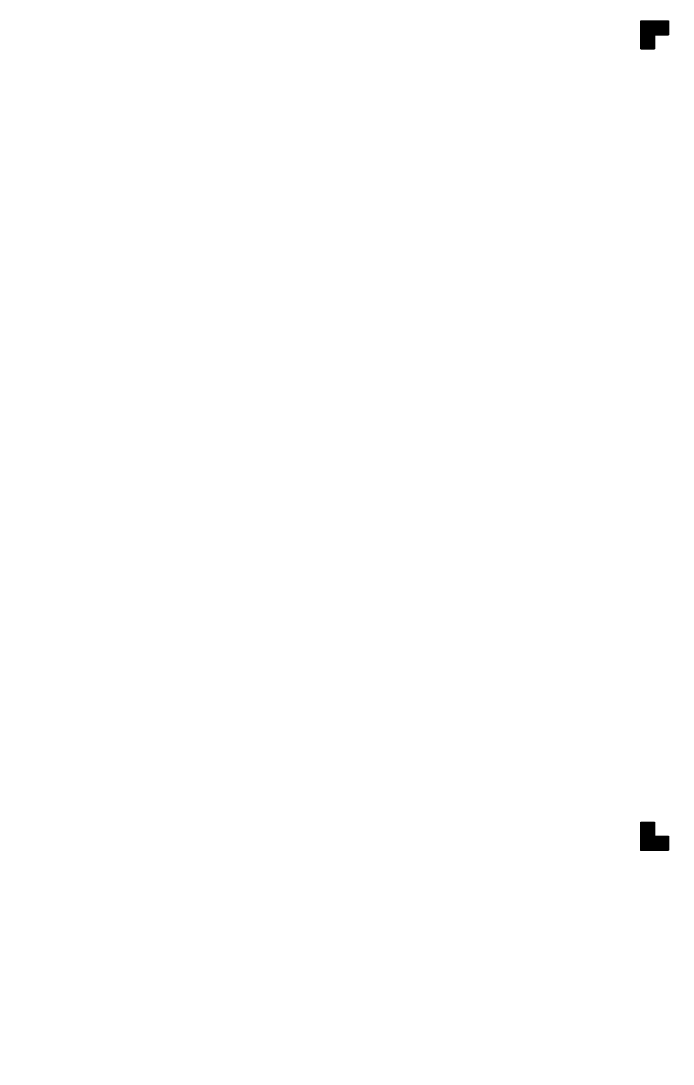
# Model space of a CAD drawing. Extents: x -222 to 420, y -710 to 345.
# Drawn here: x -222 to 11.6, y -76.6 to 297 of the extents above; entities that cross this region are included whole.
import ezdxf

# ---------------------------------------------------------------- set-up
doc = ezdxf.new("R2010")
doc.units = 0
for name, color, linetype in [('1', 7, 'CONTINUOUS'), ('256', 7, 'CONTINUOUS'), ('61', 7, 'CONTINUOUS')]:
    doc.layers.add(name, color=color, linetype=linetype)
doc.styles.add('ARIAL_UNICODE_MS', font='ARIALUNI.TTF')
doc.dimstyles.get("Standard").update_dxf_attribs({"dimtxt": 0.18, "dimasz": 0.18, "dimexe": 0.18, "dimexo": 0.0625, "dimgap": 0.09, "dimtad": 0, "dimtih": 1, "dimtoh": 1, "dimdec": 4, "dimzin": 0, "dimtxsty": 'STANDARD', "dimcen": 0.09, "dimazin": 3, "dimtfac": 1, "dimtdec": 4, "dimtofl": 0, "dimtmove": 0, "dimatfit": 3, "dimtolj": 1, "dimtzin": 0})

# ---------------------------------------------------------------- blocks, each defined once
blk = doc.blocks.new('_U0')
at = {"layer": '1', "color": 19}
for p, q in [((341.33, 107.69), (341.33, 76.84)), ((346.33, 107.69), (346.33, 76.84)), ((366.83, 78.84), (332.58, 78.84))]:
    blk.add_line(p, q, dxfattribs=at)
for points in [[(341.33, 78.84), (337.83, 77.9), (337.83, 79.78)], [(346.33, 78.84), (349.83, 79.78), (349.83, 77.9)]]:
    blk.add_solid(points, dxfattribs=at)
at = {"layer": '1', "color": 1, "linetype": 'CONTINUOUS', "insert": (353.38, 79.26), "char_height": 3.5, "attachment_point": 7, "style": 'ARIAL_UNICODE_MS'}
blk.add_mtext('\\W1.0000;\\fArial Unicode MS|b0|i0;M5 x 8\\fArial Unicode MS|b0|i0;', dxfattribs=at)
blk = doc.blocks.new('_U1')
at = {"layer": '1', "color": 19}
for p, q in [((102.64, 163.2), (102.64, 218.13)), ((260.64, 201.44), (260.64, 218.13)), ((102.64, 216.13), (260.64, 216.13))]:
    blk.add_line(p, q, dxfattribs=at)
for points in [[(102.64, 216.13), (106.14, 217.07), (106.14, 215.19)], [(260.64, 216.13), (257.14, 215.19), (257.14, 217.07)]]:
    blk.add_solid(points, dxfattribs=at)
at = {"layer": '1', "color": 1, "linetype": 'CONTINUOUS', "insert": (182.52, 216.55), "char_height": 3.5, "attachment_point": 7, "style": 'ARIAL_UNICODE_MS'}
blk.add_mtext('\\W1.0000;\\fArial Unicode MS|b0|i0;q\\fArial Unicode MS|b0|i0;', dxfattribs=at)
blk = doc.blocks.new('_U4')
at = {"layer": '1', "color": 19}
for p, q in [((66.64, 135.4), (66.64, 181.76)), ((66.64, 179.76), (88.64, 179.76)), ((88.64, 136.7), (88.64, 181.76))]:
    blk.add_line(p, q, dxfattribs=at)
for points in [[(66.64, 179.76), (70.14, 180.69), (70.14, 178.82)], [(88.64, 179.76), (85.14, 178.82), (85.14, 180.69)]]:
    blk.add_solid(points, dxfattribs=at)
at = {"layer": '1', "color": 1, "linetype": 'CONTINUOUS', "insert": (75.45, 180.18), "char_height": 3.5, "attachment_point": 7, "style": 'ARIAL_UNICODE_MS'}
blk.add_mtext('\\W1.0000;22', dxfattribs=at)
blk = doc.blocks.new('_U10')
at = {"layer": '1', "color": 19}
for p, q in [((102.64, 163.2), (102.64, 229.7)), ((312.64, 128.9), (312.64, 229.7)), ((102.64, 227.7), (312.64, 227.7))]:
    blk.add_line(p, q, dxfattribs=at)
for points in [[(102.64, 227.7), (106.14, 228.64), (106.14, 226.77)], [(312.64, 227.7), (309.14, 226.77), (309.14, 228.64)]]:
    blk.add_solid(points, dxfattribs=at)
at = {"layer": '1', "color": 1, "linetype": 'CONTINUOUS', "insert": (200.23, 228.13), "char_height": 3.5, "attachment_point": 7, "style": 'ARIAL_UNICODE_MS'}
blk.add_mtext('\\W1.0000;\\fArial Unicode MS|b0|i0;k\\fArial Unicode MS|b0|i0;', dxfattribs=at)
blk = doc.blocks.new('HATCH1')
at = {"layer": '256', "color": 19, "linetype": 'CONTINUOUS'}
for p, q in [((0, 296.98988), (10, 296.98988)), ((0, 296.94755), (10, 296.94755)), ((0, 296.90522), (10, 296.90522)), ((0, 296.86289), (10, 296.86289)), ((0, 296.82056), (10, 296.82056)), ((0, 296.77823), (10, 296.77823)), ((0, 296.7359), (10, 296.7359)), ((0, 296.69357), (10, 296.69357)), ((0, 296.65124), (10, 296.65124)), ((0, 296.60891), (10, 296.60891)), ((0, 296.56658), (10, 296.56658)), ((0, 296.52425), (10, 296.52425)), ((0, 296.48192), (10, 296.48192)), ((0, 296.43959), (10, 296.43959)), ((0, 296.39726), (10, 296.39726)), ((0, 296.35493), (10, 296.35493)), ((0, 296.3126), (10, 296.3126)), ((0, 296.27027), (10, 296.27027)), ((0, 296.22794), (10, 296.22794)), ((0, 296.18561), (10, 296.18561)), ((0, 296.14328), (10, 296.14328)), ((0, 296.10095), (10, 296.10095)), ((0, 296.05862), (10, 296.05862)), ((0, 296.01629), (10, 296.01629)), ((0, 295.97396), (10, 295.97396)), ((0, 295.93163), (10, 295.93163)), ((0, 295.8893), (10, 295.8893)), ((0, 295.84697), (10, 295.84697)), ((0, 295.80464), (10, 295.80464)), ((0, 295.76231), (10, 295.76231)), ((0, 295.71998), (10, 295.71998)), ((0, 295.67765), (10, 295.67765)), ((0, 295.63532), (10, 295.63532)), ((0, 295.59299), (10, 295.59299)), ((0, 295.55066), (10, 295.55066)), ((0, 295.50833), (10, 295.50833)), ((0, 295.466), (10, 295.466)), ((0, 295.42367), (10, 295.42367)), ((0, 295.38134), (10, 295.38134)), ((0, 295.33901), (10, 295.33901)), ((0, 295.29668), (10, 295.29668)), ((0, 295.25435), (10, 295.25435)), ((0, 295.21202), (10, 295.21202)), ((0, 295.16969), (10, 295.16969)), ((0, 295.12736), (10, 295.12736)), ((0, 295.08503), (10, 295.08503)), ((0, 295.0427), (10, 295.0427)), ((0, 295.00037), (10, 295.00037)), ((0, 294.95804), (10, 294.95804)), ((0, 294.91571), (10, 294.91571)), ((0, 294.87338), (10, 294.87338)), ((0, 294.83105), (10, 294.83105)), ((0, 294.78872), (10, 294.78872)), ((0, 294.74639), (10, 294.74639)), ((0, 294.70406), (10, 294.70406)), ((0, 294.66173), (10, 294.66173)), ((0, 294.6194), (10, 294.6194)), ((0, 294.57707), (10, 294.57707)), ((0, 294.53474), (10, 294.53474)), ((0, 294.49241), (10, 294.49241)), ((0, 294.45008), (10, 294.45008)), ((0, 294.40775), (10, 294.40775)), ((0, 294.36542), (10, 294.36542)), ((0, 294.32309), (10, 294.32309)), ((0, 294.28076), (10, 294.28076)), ((0, 294.23843), (10, 294.23843)), ((0, 294.1961), (10, 294.1961)), ((0, 294.15377), (10, 294.15377)), ((0, 294.11144), (10, 294.11144)), ((0, 294.06911), (10, 294.06911)), ((0, 294.02678), (10, 294.02678)), ((0, 293.98445), (10, 293.98445)), ((0, 293.94212), (10, 293.94212)), ((0, 293.89979), (10, 293.89979)), ((0, 293.85746), (10, 293.85746)), ((0, 293.81513), (10, 293.81513)), ((0, 293.7728), (10, 293.7728)), ((0, 293.73047), (10, 293.73047)), ((0, 293.68814), (10, 293.68814)), ((0, 293.64581), (10, 293.64581)), ((0, 293.60348), (10, 293.60348)), ((0, 293.56115), (10, 293.56115)), ((0, 293.51882), (10, 293.51882)), ((0, 293.47649), (10, 293.47649)), ((0, 293.43416), (10, 293.43416)), ((0, 293.39183), (10, 293.39183)), ((0, 293.3495), (10, 293.3495)), ((0, 293.30717), (10, 293.30717)), ((0, 293.26484), (10, 293.26484)), ((0, 293.22251), (10, 293.22251)), ((0, 293.18018), (10, 293.18018)), ((0, 293.13785), (10, 293.13785)), ((0, 293.09552), (10, 293.09552)), ((0, 293.05319), (10, 293.05319)), ((0, 293.01086), (10, 293.01086)), ((0, 292.96853), (10, 292.96853)), ((0, 292.9262), (10, 292.9262)), ((0, 292.88387), (10, 292.88387)), ((0, 292.84154), (10, 292.84154)), ((0, 292.79921), (10, 292.79921)), ((0, 292.75688), (10, 292.75688)), ((0, 292.71455), (10, 292.71455)), ((0, 292.67222), (10, 292.67222)), ((0, 292.62989), (10, 292.62989)), ((0, 292.58756), (10, 292.58756)), ((0, 292.54523), (10, 292.54523)), ((0, 292.5029), (10, 292.5029)), ((0, 292.46057), (10, 292.46057)), ((0, 292.41824), (10, 292.41824)), ((0, 292.37591), (10, 292.37591)), ((0, 292.33358), (10, 292.33358)), ((0, 292.29125), (10, 292.29125)), ((0, 292.24892), (10, 292.24892)), ((0, 292.20659), (10, 292.20659)), ((0, 292.16426), (10, 292.16426)), ((0, 292.12193), (10, 292.12193)), ((0, 292.0796), (10, 292.0796)), ((0, 292.03727), (10, 292.03727)), ((0, 291.99494), (5, 291.99494)), ((0, 291.95261), (5, 291.95261)), ((0, 291.91028), (5, 291.91028)), ((0, 291.86795), (5, 291.86795)), ((0, 291.82562), (5, 291.82562)), ((0, 291.78329), (5, 291.78329)), ((0, 291.74096), (5, 291.74096)), ((0, 291.69863), (5, 291.69863)), ((0, 291.6563), (5, 291.6563)), ((0, 291.61397), (5, 291.61397)), ((0, 291.57164), (5, 291.57164)), ((0, 291.52931), (5, 291.52931)), ((0, 291.48698), (5, 291.48698)), ((0, 291.44465), (5, 291.44465)), ((0, 291.40232), (5, 291.40232)), ((0, 291.35999), (5, 291.35999)), ((0, 291.31766), (5, 291.31766)), ((0, 291.27533), (5, 291.27533)), ((0, 291.233), (5, 291.233)), ((0, 291.19067), (5, 291.19067)), ((0, 291.14834), (5, 291.14834)), ((0, 291.10601), (5, 291.10601)), ((0, 291.06368), (5, 291.06368)), ((0, 291.02135), (5, 291.02135)), ((0, 290.97902), (5, 290.97902)), ((0, 290.93669), (5, 290.93669)), ((0, 290.89436), (5, 290.89436)), ((0, 290.85203), (5, 290.85203)), ((0, 290.8097), (5, 290.8097)), ((0, 290.76737), (5, 290.76737)), ((0, 290.72504), (5, 290.72504)), ((0, 290.68271), (5, 290.68271)), ((0, 290.64038), (5, 290.64038)), ((0, 290.59805), (5, 290.59805)), ((0, 290.55572), (5, 290.55572)), ((0, 290.51339), (5, 290.51339)), ((0, 290.47106), (5, 290.47106)), ((0, 290.42873), (5, 290.42873)), ((0, 290.3864), (5, 290.3864)), ((0, 290.34407), (5, 290.34407)), ((0, 290.30174), (5, 290.30174)), ((0, 290.25941), (5, 290.25941)), ((0, 290.21708), (5, 290.21708)), ((0, 290.17475), (5, 290.17475)), ((0, 290.13242), (5, 290.13242)), ((0, 290.09009), (5, 290.09009)), ((0, 290.04776), (5, 290.04776)), ((0, 290.00543), (5, 290.00543)), ((0, 289.9631), (5, 289.9631)), ((0, 289.92077), (5, 289.92077)), ((0, 289.87844), (5, 289.87844)), ((0, 289.83611), (5, 289.83611)), ((0, 289.79378), (5, 289.79378)), ((0, 289.75145), (5, 289.75145)), ((0, 289.70912), (5, 289.70912)), ((0, 289.66679), (5, 289.66679)), ((0, 289.62446), (5, 289.62446)), ((0, 289.58213), (5, 289.58213)), ((0, 289.5398), (5, 289.5398)), ((0, 289.49747), (5, 289.49747)), ((0, 289.45514), (5, 289.45514)), ((0, 289.41281), (5, 289.41281)), ((0, 289.37048), (5, 289.37048)), ((0, 289.32815), (5, 289.32815)), ((0, 289.28582), (5, 289.28582)), ((0, 289.24349), (5, 289.24349)), ((0, 289.20116), (5, 289.20116)), ((0, 289.15883), (5, 289.15883)), ((0, 289.1165), (5, 289.1165)), ((0, 289.07417), (5, 289.07417)), ((0, 289.03184), (5, 289.03184)), ((0, 288.98951), (5, 288.98951)), ((0, 288.94718), (5, 288.94718)), ((0, 288.90485), (5, 288.90485)), ((0, 288.86252), (5, 288.86252)), ((0, 288.82019), (5, 288.82019)), ((0, 288.77786), (5, 288.77786)), ((0, 288.73553), (5, 288.73553)), ((0, 288.6932), (5, 288.6932)), ((0, 288.65087), (5, 288.65087)), ((0, 288.60854), (5, 288.60854)), ((0, 288.56621), (5, 288.56621)), ((0, 288.52388), (5, 288.52388)), ((0, 288.48155), (5, 288.48155)), ((0, 288.43922), (5, 288.43922)), ((0, 288.39689), (5, 288.39689)), ((0, 288.35456), (5, 288.35456)), ((0, 288.31223), (5, 288.31223)), ((0, 288.2699), (5, 288.2699)), ((0, 288.22757), (5, 288.22757)), ((0, 288.18524), (5, 288.18524)), ((0, 288.14291), (5, 288.14291)), ((0, 288.10058), (5, 288.10058)), ((0, 288.05825), (5, 288.05825)), ((0, 288.01592), (5, 288.01592)), ((0, 287.97359), (5, 287.97359)), ((0, 287.93126), (5, 287.93126)), ((0, 287.88893), (5, 287.88893)), ((0, 287.8466), (5, 287.8466)), ((0, 287.80427), (5, 287.80427)), ((0, 287.76194), (5, 287.76194)), ((0, 287.71961), (5, 287.71961)), ((0, 287.67728), (5, 287.67728)), ((0, 287.63495), (5, 287.63495)), ((0, 287.59262), (5, 287.59262)), ((0, 287.55029), (5, 287.55029)), ((0, 287.50796), (5, 287.50796)), ((0, 287.46563), (5, 287.46563)), ((0, 287.4233), (5, 287.4233)), ((0, 287.38097), (5, 287.38097)), ((0, 287.33864), (5, 287.33864)), ((0, 287.29631), (5, 287.29631)), ((0, 287.25398), (5, 287.25398)), ((0, 287.21165), (5, 287.21165)), ((0, 287.16932), (5, 287.16932)), ((0, 287.12699), (5, 287.12699)), ((0, 287.08466), (5, 287.08466)), ((0, 287.04233), (5, 287.04233)), ((0, 287), (5, 287))]:
    blk.add_line(p, q, dxfattribs=at)
blk = doc.blocks.new('HATCH7')
at = {"layer": '256', "color": 19, "linetype": 'CONTINUOUS'}
for p, q in [((0, 9.98988), (5, 9.98988)), ((0, 9.94755), (5, 9.94755)), ((0, 9.90522), (5, 9.90522)), ((0, 9.86289), (5, 9.86289)), ((0, 9.82056), (5, 9.82056)), ((0, 9.77823), (5, 9.77823)), ((0, 9.7359), (5, 9.7359)), ((0, 9.69357), (5, 9.69357)), ((0, 9.65124), (5, 9.65124)), ((0, 9.60891), (5, 9.60891)), ((0, 9.56658), (5, 9.56658)), ((0, 9.52425), (5, 9.52425)), ((0, 9.48192), (5, 9.48192)), ((0, 9.43959), (5, 9.43959)), ((0, 9.39726), (5, 9.39726)), ((0, 9.35493), (5, 9.35493)), ((0, 9.3126), (5, 9.3126)), ((0, 9.27027), (5, 9.27027)), ((0, 9.22794), (5, 9.22794)), ((0, 9.18561), (5, 9.18561)), ((0, 9.14328), (5, 9.14328)), ((0, 9.10095), (5, 9.10095)), ((0, 9.05862), (5, 9.05862)), ((0, 9.01629), (5, 9.01629)), ((0, 8.97396), (5, 8.97396)), ((0, 8.93163), (5, 8.93163)), ((0, 8.8893), (5, 8.8893)), ((0, 8.84697), (5, 8.84697)), ((0, 8.80464), (5, 8.80464)), ((0, 8.76231), (5, 8.76231)), ((0, 8.71998), (5, 8.71998)), ((0, 8.67765), (5, 8.67765)), ((0, 8.63532), (5, 8.63532)), ((0, 8.59299), (5, 8.59299)), ((0, 8.55066), (5, 8.55066)), ((0, 8.50833), (5, 8.50833)), ((0, 8.466), (5, 8.466)), ((0, 8.42367), (5, 8.42367)), ((0, 8.38134), (5, 8.38134)), ((0, 8.33901), (5, 8.33901)), ((0, 8.29668), (5, 8.29668)), ((0, 8.25435), (5, 8.25435)), ((0, 8.21202), (5, 8.21202)), ((0, 8.16969), (5, 8.16969)), ((0, 8.12736), (5, 8.12736)), ((0, 8.08503), (5, 8.08503)), ((0, 8.0427), (5, 8.0427)), ((0, 8.00037), (5, 8.00037)), ((0, 7.95804), (5, 7.95804)), ((0, 7.91571), (5, 7.91571)), ((0, 7.87338), (5, 7.87338)), ((0, 7.83105), (5, 7.83105)), ((0, 7.78872), (5, 7.78872)), ((0, 7.74639), (5, 7.74639)), ((0, 7.70406), (5, 7.70406)), ((0, 7.66173), (5, 7.66173)), ((0, 7.6194), (5, 7.6194)), ((0, 7.57707), (5, 7.57707)), ((0, 7.53474), (5, 7.53474)), ((0, 7.49241), (5, 7.49241)), ((0, 7.45008), (5, 7.45008)), ((0, 7.40775), (5, 7.40775)), ((0, 7.36542), (5, 7.36542)), ((0, 7.32309), (5, 7.32309)), ((0, 7.28076), (5, 7.28076)), ((0, 7.23843), (5, 7.23843)), ((0, 7.1961), (5, 7.1961)), ((0, 7.15377), (5, 7.15377)), ((0, 7.11144), (5, 7.11144)), ((0, 7.06911), (5, 7.06911)), ((0, 7.02678), (5, 7.02678)), ((0, 6.98445), (5, 6.98445)), ((0, 6.94212), (5, 6.94212)), ((0, 6.89979), (5, 6.89979)), ((0, 6.85746), (5, 6.85746)), ((0, 6.81513), (5, 6.81513)), ((0, 6.7728), (5, 6.7728)), ((0, 6.73047), (5, 6.73047)), ((0, 6.68814), (5, 6.68814)), ((0, 6.64581), (5, 6.64581)), ((0, 6.60348), (5, 6.60348)), ((0, 6.56115), (5, 6.56115)), ((0, 6.51882), (5, 6.51882)), ((0, 6.47649), (5, 6.47649)), ((0, 6.43416), (5, 6.43416)), ((0, 6.39183), (5, 6.39183)), ((0, 6.3495), (5, 6.3495)), ((0, 6.30717), (5, 6.30717)), ((0, 6.26484), (5, 6.26484)), ((0, 6.22251), (5, 6.22251)), ((0, 6.18018), (5, 6.18018)), ((0, 6.13785), (5, 6.13785)), ((0, 6.09552), (5, 6.09552)), ((0, 6.05319), (5, 6.05319)), ((0, 6.01086), (5, 6.01086)), ((0, 5.96853), (5, 5.96853)), ((0, 5.9262), (5, 5.9262)), ((0, 5.88387), (5, 5.88387)), ((0, 5.84154), (5, 5.84154)), ((0, 5.79921), (5, 5.79921)), ((0, 5.75688), (5, 5.75688)), ((0, 5.71455), (5, 5.71455)), ((0, 5.67222), (5, 5.67222)), ((0, 5.62989), (5, 5.62989)), ((0, 5.58756), (5, 5.58756)), ((0, 5.54523), (5, 5.54523)), ((0, 5.5029), (5, 5.5029)), ((0, 5.46057), (5, 5.46057)), ((0, 5.41824), (5, 5.41824)), ((0, 5.37591), (5, 5.37591)), ((0, 5.33358), (5, 5.33358)), ((0, 5.29125), (5, 5.29125)), ((0, 5.24892), (5, 5.24892)), ((0, 5.20659), (5, 5.20659)), ((0, 5.16426), (5, 5.16426)), ((0, 5.12193), (5, 5.12193)), ((0, 5.0796), (5, 5.0796)), ((0, 5.03727), (5, 5.03727)), ((0, 4.99494), (10, 4.99494)), ((0, 4.95261), (10, 4.95261)), ((0, 4.91028), (10, 4.91028)), ((0, 4.86795), (10, 4.86795)), ((0, 4.82562), (10, 4.82562)), ((0, 4.78329), (10, 4.78329)), ((0, 4.74096), (10, 4.74096)), ((0, 4.69863), (10, 4.69863)), ((0, 4.6563), (10, 4.6563)), ((0, 4.61397), (10, 4.61397)), ((0, 4.57164), (10, 4.57164)), ((0, 4.52931), (10, 4.52931)), ((0, 4.48698), (10, 4.48698)), ((0, 4.44465), (10, 4.44465)), ((0, 4.40232), (10, 4.40232)), ((0, 4.35999), (10, 4.35999)), ((0, 4.31766), (10, 4.31766)), ((0, 4.27533), (10, 4.27533)), ((0, 4.233), (10, 4.233)), ((0, 4.19067), (10, 4.19067)), ((0, 4.14834), (10, 4.14834)), ((0, 4.10601), (10, 4.10601)), ((0, 4.06368), (10, 4.06368)), ((0, 4.02135), (10, 4.02135)), ((0, 3.97902), (10, 3.97902)), ((0, 3.93669), (10, 3.93669)), ((0, 3.89436), (10, 3.89436)), ((0, 3.85203), (10, 3.85203)), ((0, 3.8097), (10, 3.8097)), ((0, 3.76737), (10, 3.76737)), ((0, 3.72504), (10, 3.72504)), ((0, 3.68271), (10, 3.68271)), ((0, 3.64038), (10, 3.64038)), ((0, 3.59805), (10, 3.59805)), ((0, 3.55572), (10, 3.55572)), ((0, 3.51339), (10, 3.51339)), ((0, 3.47106), (10, 3.47106)), ((0, 3.42873), (10, 3.42873)), ((0, 3.3864), (10, 3.3864)), ((0, 3.34407), (10, 3.34407)), ((0, 3.30174), (10, 3.30174)), ((0, 3.25941), (10, 3.25941)), ((0, 3.21708), (10, 3.21708)), ((0, 3.17475), (10, 3.17475)), ((0, 3.13242), (10, 3.13242)), ((0, 3.09009), (10, 3.09009)), ((0, 3.04776), (10, 3.04776)), ((0, 3.00543), (10, 3.00543)), ((0, 2.9631), (10, 2.9631)), ((0, 2.92077), (10, 2.92077)), ((0, 2.87844), (10, 2.87844)), ((0, 2.83611), (10, 2.83611)), ((0, 2.79378), (10, 2.79378)), ((0, 2.75145), (10, 2.75145)), ((0, 2.70912), (10, 2.70912)), ((0, 2.66679), (10, 2.66679)), ((0, 2.62446), (10, 2.62446)), ((0, 2.58213), (10, 2.58213)), ((0, 2.5398), (10, 2.5398)), ((0, 2.49747), (10, 2.49747)), ((0, 2.45514), (10, 2.45514)), ((0, 2.41281), (10, 2.41281)), ((0, 2.37048), (10, 2.37048)), ((0, 2.32815), (10, 2.32815)), ((0, 2.28582), (10, 2.28582)), ((0, 2.24349), (10, 2.24349)), ((0, 2.20116), (10, 2.20116)), ((0, 2.15883), (10, 2.15883)), ((0, 2.1165), (10, 2.1165)), ((0, 2.07417), (10, 2.07417)), ((0, 2.03184), (10, 2.03184)), ((0, 1.98951), (10, 1.98951)), ((0, 1.94718), (10, 1.94718)), ((0, 1.90485), (10, 1.90485)), ((0, 1.86252), (10, 1.86252)), ((0, 1.82019), (10, 1.82019)), ((0, 1.77786), (10, 1.77786)), ((0, 1.73553), (10, 1.73553)), ((0, 1.6932), (10, 1.6932)), ((0, 1.65087), (10, 1.65087)), ((0, 1.60854), (10, 1.60854)), ((0, 1.56621), (10, 1.56621)), ((0, 1.52388), (10, 1.52388)), ((0, 1.48155), (10, 1.48155)), ((0, 1.43922), (10, 1.43922)), ((0, 1.39689), (10, 1.39689)), ((0, 1.35456), (10, 1.35456)), ((0, 1.31223), (10, 1.31223)), ((0, 1.2699), (10, 1.2699)), ((0, 1.22757), (10, 1.22757)), ((0, 1.18524), (10, 1.18524)), ((0, 1.14291), (10, 1.14291)), ((0, 1.10058), (10, 1.10058)), ((0, 1.05825), (10, 1.05825)), ((0, 1.01592), (10, 1.01592)), ((0, 0.97359), (10, 0.97359)), ((0, 0.93126), (10, 0.93126)), ((0, 0.88893), (10, 0.88893)), ((0, 0.8466), (10, 0.8466)), ((0, 0.80427), (10, 0.80427)), ((0, 0.76194), (10, 0.76194)), ((0, 0.71961), (10, 0.71961)), ((0, 0.67728), (10, 0.67728)), ((0, 0.63495), (10, 0.63495)), ((0, 0.59262), (10, 0.59262)), ((0, 0.55029), (10, 0.55029)), ((0, 0.50796), (10, 0.50796)), ((0, 0.46563), (10, 0.46563)), ((0, 0.4233), (10, 0.4233)), ((0, 0.38097), (10, 0.38097)), ((0, 0.33864), (10, 0.33864)), ((0, 0.29631), (10, 0.29631)), ((0, 0.25398), (10, 0.25398)), ((0, 0.21165), (10, 0.21165)), ((0, 0.16932), (10, 0.16932)), ((0, 0.12699), (10, 0.12699)), ((0, 0.08466), (10, 0.08466)), ((0, 0.04233), (10, 0.04233))]:
    blk.add_line(p, q, dxfattribs=at)

msp = doc.modelspace()

# ---------------------------------------------------------------- linework, layer by layer
at = {"layer": '256', "color": 19, "linetype": 'CONTINUOUS'}
for p, q in [((0, 287), (0, 297)), ((0, 297), (10, 297)), ((10, 297), (10, 292)), ((5, 292), (5, 287)), ((10, 292), (5, 292)), ((5, 287), (0, 287)), ((0, 10), (5, 10)), ((0, 0), (0, 10)), ((5, 10), (5, 5)), ((5, 5), (10, 5)), ((10, 5), (10, 0)), ((10, 0), (0, 0))]:
    msp.add_line(p, q, dxfattribs=at)
at = {"layer": '61', "color": 23, "linetype": 'CONTINUOUS'}
msp.add_point((0, 0), dxfattribs=at)

# ---------------------------------------------------------------- block references
at = {"layer": '256', "color": 19, "linetype": 'CONTINUOUS'}
for name in ['HATCH1', 'HATCH7']:
    msp.add_blockref(name, (0, 0), dxfattribs=at)

# ---------------------------------------------------------------- dimensions: what is measured, and where the dimension line sits
at = {"layer": '1', "color": 19, "linetype": 'CONTINUOUS'}
for base, p1, p2, text, picture, middle in [((-222.02, -709.97), (102.64, 161.05), (312.64, 128.9), '\\C1;\\fArial Unicode MS|b0|i0;k\\fArial Unicode MS|b0|i0;', '_U10', (200.66, 227.7)), ((-71.02, -318.93), (102.64, 161.05), (260.64, 201.44), '\\C1;\\fArial Unicode MS|b0|i0;q\\fArial Unicode MS|b0|i0;', '_U1', (183.09, 216.13)), ((-31.44, -11.5), (341.33, 107.69), (346.33, 107.69), '\\C1;\\fArial Unicode MS|b0|i0;M5 x 8\\fArial Unicode MS|b0|i0;', '_U0', (359.67, 78.84))]:
    dim = msp.add_linear_dim(base=base, p1=p1, p2=p2, text=text, dimstyle='STANDARD', override={"dimtxt": 3.5, "dimasz": 3.5, "dimexe": 2, "dimexo": 0, "dimgap": 1.75, "dimtad": 1, "dimtih": 1, "dimtoh": 0, "dimdec": 1, "dimlfac": 1, "dimzin": 8, "dimdsep": 44, "dimlunit": 2, "dimpost": '', "dimtxsty": 'ARIAL_UNICODE_MS', "dimsah": 1, "dimse1": 0, "dimse2": 0, "dimsd1": 0, "dimsd2": 0, "dimclrd": 19, "dimclre": 19, "dimclrt": 1, "dimtol": 0, "dimtm": -0.1, "dimtfac": 0.714286, "dimtdec": 2, "dimtofl": 1, "dimtmove": 0, "dimatfit": 2, "dimtzin": 8, "dimlwd": 35, "dimlwe": 35}, dxfattribs=at)
    dim.commit()
    dim.dimension.update_dxf_attribs({"geometry": picture, "text_midpoint": middle, "dimtype": 160})
dim = msp.add_linear_dim(base=(-14.91, -69.87), p1=(66.64, 132.95), p2=(88.64, 136.7), dimstyle='STANDARD', override={"dimtxt": 3.5, "dimasz": 3.5, "dimexe": 2, "dimexo": 0, "dimgap": 1.75, "dimtad": 1, "dimtih": 1, "dimtoh": 0, "dimdec": 1, "dimlfac": 1, "dimzin": 8, "dimdsep": 44, "dimlunit": 2, "dimtxsty": 'ARIAL_UNICODE_MS', "dimsah": 1, "dimse1": 0, "dimse2": 0, "dimsd1": 0, "dimsd2": 0, "dimclrd": 19, "dimclre": 19, "dimclrt": 1, "dimtol": 0, "dimtm": -0.1, "dimtfac": 0.714286, "dimtdec": 2, "dimtofl": 1, "dimtmove": 0, "dimatfit": 2, "dimtzin": 8, "dimlwd": 35, "dimlwe": 35}, dxfattribs=at)
dim.commit()
dim.dimension.update_dxf_attribs({"geometry": '_U4', "text_midpoint": (77.64, 179.76), "dimtype": 160})

doc.saveas('drawing.dxf')
